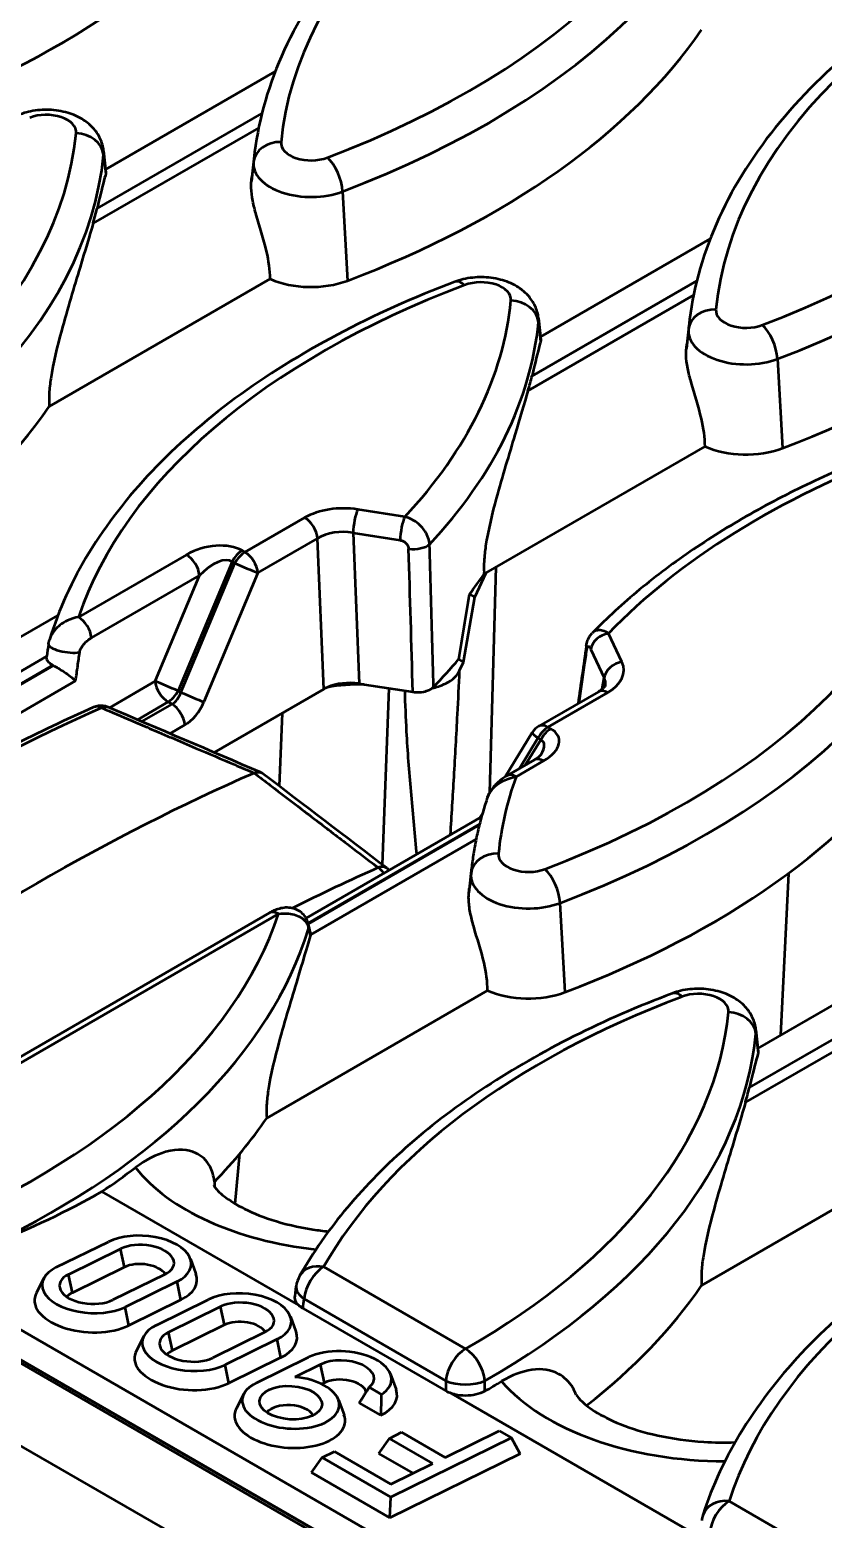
# Model space of a CAD drawing. Header units: millimetres. Extents: x 0 to 2774, y -40 to 1485.
# Drawn here: x 150.32 to 171.82, y 381.74 to 422.1 of the extents above; entities that cross this region are included whole.
import ezdxf

# ---------------------------------------------------------------- set-up
doc = ezdxf.new("R2010")
doc.units = ezdxf.units.MM
doc.header["$LTSCALE"] = 2.5
doc.layers.add('Sichtbar (ISO)', color=7, linetype='Continuous', lineweight=50)
doc.layers.add('Sichtbar schmal (ISO)', color=7, linetype='Continuous', lineweight=50)

msp = doc.modelspace()

# ---------------------------------------------------------------- linework, layer by layer
at = {"layer": 'Sichtbar (ISO)'}
for p, q in [((152.372, 418.316), (156.971, 420.971)), ((152.318, 418.82), (152.381, 418.233)), ((156.39, 418.604), (156.338, 418.118)), ((164.158, 413.78), (168.756, 416.435)), ((276.157, 313.26), (99.38, 415.322)), ((150.846, 411.891), (156.832, 415.347)), ((97.31, 414.187), (274.087, 312.124)), ((164.103, 414.284), (164.166, 413.697)), ((168.175, 414.068), (168.123, 413.582)), ((162.681, 407.384), (168.617, 410.811)), ((162.374, 406.723), (162.681, 407.384)), ((162.632, 407.355), (162.681, 407.384)), ((162.95, 407.539), (162.777, 401.43)), ((162.232, 406.805), (162.374, 406.723)), ((162.073, 404.965), (162.374, 406.723)), ((146.48, 403.574), (151.079, 406.229)), ((161.941, 405.041), (162.073, 404.965)), ((161.966, 404.735), (162.073, 404.965)), ((159.245, 404.382), (159.38, 404.361)), ((159.38, 404.361), (160.697, 404.158)), ((155.314, 402.518), (158.286, 404.234)), ((165.729, 404.164), (164.11, 403.229)), ((163.196, 401.854), (163.933, 403.057)), ((163.991, 402.315), (163.248, 401.886)), ((162.559, 400.772), (157.806, 398.028)), ((162.517, 400.748), (162.582, 400.854)), ((162.283, 399.325), (162.23, 398.839)), ((170.874, 399.24), (170.661, 394.854)), ((156.811, 398.17), (149.418, 393.901)), ((170.05, 394.501), (174.649, 397.157)), ((156.739, 392.613), (162.725, 396.069)), ((169.996, 395.005), (170.059, 394.419)), ((168.524, 388.077), (174.51, 391.533)), ((157.605, 387.54), (152.27, 390.62)), ((151.037, 388.569), (152.447, 389.261)), ((151.369, 388.378), (152.779, 389.07)), ((154.67, 388.803), (154.822, 388.392)), ((150.699, 388.272), (150.497, 387.883)), ((152.882, 388.573), (151.471, 387.881)), ((153.98, 388.377), (152.569, 387.685)), ((154.311, 388.185), (152.901, 387.493)), ((157.505, 387.787), (157.538, 388.055)), ((154.414, 387.688), (153.003, 386.996)), ((153.748, 387.004), (155.158, 387.696)), ((154.08, 386.813), (155.49, 387.505)), ((157.723, 387.454), (161.595, 385.218)), ((155.592, 387.008), (154.182, 386.316)), ((157.381, 387.238), (157.532, 386.827)), ((153.409, 386.707), (153.207, 386.318)), ((156.69, 386.812), (155.28, 386.12)), ((157.022, 386.62), (155.612, 385.928)), ((157.124, 386.123), (155.714, 385.432)), ((156.458, 385.439), (157.869, 386.131)), ((158.2, 385.94), (157.501, 385.597)), ((158.303, 385.443), (158.227, 385.406)), ((160.091, 385.673), (160.243, 385.262)), ((156.12, 385.142), (155.918, 384.753)), ((158.681, 384.981), (158.833, 384.57)), ((159.852, 385.123), (159.515, 385.318)), ((168.596, 381.195), (161.748, 385.148)), ((159.835, 384.559), (159.246, 384.899)), ((159.779, 383.524), (160.062, 383.935)), ((160.062, 383.935), (160.393, 384.098)), ((161.241, 383.255), (160.062, 383.935)), ((163.372, 383.946), (160.104, 382.342)), ((160.393, 384.098), (161.572, 383.417)), ((161.572, 383.417), (163.041, 384.138)), ((163.041, 384.138), (163.372, 383.946)), ((163.603, 383.513), (163.372, 383.946)), ((157.956, 383.007), (158.24, 383.418)), ((158.24, 383.418), (158.571, 383.581)), ((160.104, 382.342), (158.24, 383.418)), ((158.571, 383.581), (160.103, 382.696)), ((160.703, 382.991), (159.779, 383.524)), ((163.603, 383.513), (160.077, 381.783)), ((160.077, 381.783), (157.956, 383.007)), ((160.103, 382.696), (161.241, 383.255)), ((160.077, 381.783), (160.104, 382.342))]:
    msp.add_line(p, q, dxfattribs=at)
for centre, radius, start, end in [((164.36, 402.796), 0.5, 120, 148.4774), ((158.282, 387.966), 0.75, 150.4917, 173.1429), ((169.272, 381.621), 0.75, 162.3496, 173.5415)]:
    msp.add_arc(centre, radius, start, end, dxfattribs=at)
for centre, major_axis, ratio, start_param, end_param in [((133.391, 431.962), (25.106, 0), 0.57735, 5.2921, 5.906759), ((145.176, 427.426), (25.106, 0), 0.57735, 5.2921, 5.906759), ((156.961, 422.89), (25.106, 0), 0.57735, 5.2921, 5.906759), ((127.498, 419.261), (24.887, 0), 0.57735, 6.114898, 6.142932), ((157.939, 416.172), (-1.806, 0), 0.57735, 0.911322, 2.150508), ((139.283, 414.725), (24.887, 0), 0.57735, 6.114898, 6.142932), ((127.498, 417.22), (25.106, 0), 0.57735, 5.2921, 5.906759), ((169.724, 411.636), (-1.806, 0), 0.57735, 0.911322, 2.150508), ((139.283, 412.684), (25.106, 0), 0.57735, 5.865586, 5.906759), ((158.064, 406.75), (4.554, 0.73), 0.511472, 6.229965, 6.247997), ((136.38, 392.434), (17.677, 50.066), 0.406065, 5.106702, 5.142887), ((251.628, 423.126), (57.486, 132.695), 0.641642, 1.970571, 1.972991), ((769.996, -896.705), (-118.776, 2332.41), 0.280155, 0.964305, 0.965108), ((139.283, 411.459), (-25.237, 0), 0.57735, 2.627536, 2.685491), ((158.992, 403.819), (1.001, -0.004), 0.582333, 1.318347, 2.233397), ((159.289, 402.628), (3.001, -0.003), 0.577653, 1.541002, 1.879557), ((158.992, 403.819), (1.001, -0.004), 0.582333, 2.233397, 2.356948), ((-2194.747, -5273.749), (2189.317, 5741.251), 0.842549, 6.249428, 6.250299), ((151.068, 408.148), (25.106, 0), 0.57735, 5.2921, 5.906759), ((150.52, 342.794), (-34.406, -59.593), 0.57735, 3.805908, 4.048064), ((-3015.698, -4795.145), (2281.557, 5702.886), 0.781853, 6.069375, 6.070247), ((50.916, 308.361), (90.531, 117.036), 0.516757, 5.879798, 5.882394), ((163.832, 396.893), (-1.806, 0), 0.57735, 0.911322, 2.150508), ((145.176, 395.447), (24.887, 0), 0.57735, 6.114898, 6.142932), ((133.391, 397.941), (25.106, 0), 0.57735, 5.774699, 5.906759), ((133.391, 399.983), (-24.887, 0), 0.57735, 2.431945, 2.490232), ((159.32, 390.837), (-4, 0), 0.57735, 6.262641, 6.318229), ((133.506, 400.155), (-24.863, 1.505), 0.532612, 2.288522, 2.457623), ((153.379, 388.723), (1.315, -0.082), 0.532511, 5.532546, 8.674139), ((153.379, 388.723), (0.847, -0.053), 0.532511, 5.532546, 8.674139), ((153.353, 388.301), (0.665, -0.042), 0.532511, 0.342476, 2.390954), ((151.969, 388.031), (-1.315, 0.082), 0.532511, 5.532546, 8.674139), ((151.969, 388.031), (-0.847, 0.053), 0.532511, 5.532546, 8.674139), ((153.353, 388.301), (1.497, -0.094), 0.532511, 5.532546, 6.51422), ((151.943, 387.609), (-1.497, 0.094), 0.532511, 6.05215, 8.674139), ((151.943, 387.609), (-0.665, 0.042), 0.532511, 5.532546, 5.940709), ((156.09, 387.158), (1.315, -0.082), 0.532511, 5.532546, 8.674139), ((145.176, 393.405), (25.106, 0), 0.57735, 5.649509, 5.906759), ((156.09, 387.158), (0.847, -0.053), 0.532511, 5.532546, 8.674139), ((154.68, 386.466), (-1.315, 0.082), 0.532511, 5.532546, 8.674139), ((156.064, 386.736), (0.665, -0.042), 0.532511, 0.342476, 2.390954), ((154.68, 386.466), (-0.847, 0.053), 0.532511, 5.532546, 8.674139), ((156.064, 386.736), (1.497, -0.094), 0.532511, 5.532546, 6.51422), ((154.653, 386.044), (-1.497, 0.094), 0.532511, 6.05215, 8.674139), ((154.653, 386.044), (-0.665, 0.042), 0.532511, 5.532546, 5.940709), ((158.801, 385.593), (1.315, -0.082), 0.532511, 5.671064, 8.674139), ((158.801, 385.593), (0.847, -0.053), 0.532511, 5.748665, 8.674139), ((157.39, 384.901), (1.315, -0.082), 0.532511, 2.390954, 7.802909), ((158.774, 385.171), (0.665, -0.042), 0.532511, 0.162091, 2.390954), ((145.176, 395.447), (-24.887, 0), 0.57735, 2.349072, 2.375086), ((158.774, 385.171), (1.497, -0.094), 0.532511, 5.532546, 6.51422), ((157.364, 384.479), (1.497, -0.094), 0.532511, 2.910558, 6.51422), ((157.364, 384.479), (0.665, -0.042), 0.532511, 0.342476, 2.799117)]:
    msp.add_ellipse(centre, major_axis=major_axis, ratio=ratio, start_param=start_param, end_param=end_param, dxfattribs=at)
msp.add_ellipse((157.39, 384.901), major_axis=(-0.847, 0.053), ratio=0.532511, dxfattribs=at)
for points, knots in [([(167.729, 430.011), (166.448, 429.527), (165.241, 428.972), (163.019, 427.739), (162.002, 427.06), (160.193, 425.595), (159.4, 424.809), (158.071, 423.151), (157.534, 422.279), (156.744, 420.475), (156.491, 419.544), (156.39, 418.604)], [2.9359057, 2.9359057, 2.9359057, 2.9359057, 3.121742, 3.121742, 3.3075784, 3.3075784, 3.4934147, 3.4934147, 3.6792511, 3.6792511, 3.8650875, 3.8650875, 3.8650875, 3.8650875]), ([(179.514, 425.475), (178.233, 424.991), (177.027, 424.436), (174.804, 423.203), (173.787, 422.524), (171.978, 421.059), (171.186, 420.273), (169.856, 418.615), (169.319, 417.743), (168.529, 415.939), (168.276, 415.008), (168.175, 414.068)], [2.9359057, 2.9359057, 2.9359057, 2.9359057, 3.121742, 3.121742, 3.3075784, 3.3075784, 3.4934147, 3.4934147, 3.6792511, 3.6792511, 3.8650875, 3.8650875, 3.8650875, 3.8650875]), ([(152.318, 418.82), (152.306, 418.936), (152.273, 419.047), (152.176, 419.258), (152.108, 419.354), (151.94, 419.538), (151.836, 419.618), (151.587, 419.766), (151.439, 419.824), (151.123, 419.907), (150.953, 419.928), (150.613, 419.932), (150.444, 419.914), (150.202, 419.856), (150.126, 419.833), (150.051, 419.805)], [0.847302, 0.847302, 0.847302, 0.847302, 1.046181, 1.046181, 1.270532, 1.270532, 1.556044, 1.556044, 1.929065, 1.929065, 2.339587, 2.339587, 2.746954, 2.746954, 2.935906, 2.935906, 2.935906, 2.935906]), ([(152.375, 418.185), (152.372, 418.175), (152.369, 418.164), (152.317, 417.982), (152.254, 417.717), (152.17, 417.371), (152.156, 417.313), (152.141, 417.252)], [0.7095826, 0.7095826, 0.7095826, 0.7095826, 0.7301099, 0.7301099, 1.0546565, 1.0546565, 1.1167, 1.1167, 1.1167, 1.1167]), ([(156.325, 417.996), (156.328, 418.025), (156.331, 418.055), (156.336, 418.095), (156.337, 418.106), (156.338, 418.118)], [0.70958265, 0.70958265, 0.70958265, 0.70958265, 0.73010989, 0.73010989, 0.73801389, 0.73801389, 0.73801389, 0.73801389]), ([(156.832, 415.347), (156.83, 415.583), (156.794, 415.838), (156.658, 416.428), (156.545, 416.766), (156.421, 417.203), (156.387, 417.334), (156.338, 417.587), (156.322, 417.71), (156.318, 417.878), (156.319, 417.938), (156.325, 417.996)], [0.0433649, 0.0433649, 0.0433649, 0.0433649, 0.199966, 0.199966, 0.399932, 0.399932, 0.4756007, 0.4756007, 0.5512693, 0.5512693, 0.5929939, 0.5929939, 0.5929939, 0.5929939]), ([(152.034, 416.854), (151.935, 416.518), (151.814, 416.111), (151.519, 415.129), (151.338, 414.539), (151.07, 413.553), (150.949, 413.071), (150.867, 412.513), (150.851, 412.372), (150.837, 412.113), (150.838, 411.994), (150.846, 411.891)], [3.485316, 3.485316, 3.485316, 3.485316, 3.831228, 3.831228, 4.242869, 4.242869, 4.503948, 4.503948, 4.581698, 4.581698, 4.653464, 4.653464, 4.653464, 4.653464]), ([(161.836, 415.269), (160.712, 414.844), (159.645, 414.365), (157.654, 413.309), (156.729, 412.733), (155.047, 411.494), (154.289, 410.831), (152.962, 409.434), (152.392, 408.699), (151.461, 407.172), (151.099, 406.381), (150.851, 405.572)], [2.9359057, 2.9359057, 2.9359057, 2.9359057, 3.0990146, 3.0990146, 3.2621235, 3.2621235, 3.4252325, 3.4252325, 3.5883414, 3.5883414, 3.7514503, 3.7514503, 3.7514503, 3.7514503]), ([(164.103, 414.284), (164.091, 414.4), (164.058, 414.511), (163.961, 414.722), (163.893, 414.818), (163.725, 415.002), (163.621, 415.082), (163.372, 415.23), (163.225, 415.288), (162.908, 415.371), (162.738, 415.392), (162.398, 415.395), (162.229, 415.378), (161.987, 415.32), (161.911, 415.297), (161.836, 415.269)], [0.847302, 0.847302, 0.847302, 0.847302, 1.046181, 1.046181, 1.270532, 1.270532, 1.556044, 1.556044, 1.929065, 1.929065, 2.339587, 2.339587, 2.746954, 2.746954, 2.935906, 2.935906, 2.935906, 2.935906]), ([(164.16, 413.649), (164.157, 413.639), (164.154, 413.628), (164.102, 413.446), (164.04, 413.181), (163.955, 412.835), (163.941, 412.777), (163.926, 412.716)], [0.7095826, 0.7095826, 0.7095826, 0.7095826, 0.7301099, 0.7301099, 1.0546565, 1.0546565, 1.1167, 1.1167, 1.1167, 1.1167]), ([(168.617, 410.811), (168.615, 411.047), (168.579, 411.302), (168.443, 411.891), (168.33, 412.23), (168.206, 412.667), (168.172, 412.798), (168.123, 413.051), (168.107, 413.174), (168.103, 413.342), (168.104, 413.401), (168.11, 413.459)], [0.0433649, 0.0433649, 0.0433649, 0.0433649, 0.199966, 0.199966, 0.399932, 0.399932, 0.4756007, 0.4756007, 0.5512693, 0.5512693, 0.5929939, 0.5929939, 0.5929939, 0.5929939]), ([(168.11, 413.459), (168.113, 413.489), (168.116, 413.519), (168.121, 413.559), (168.122, 413.57), (168.123, 413.582)], [0.70958265, 0.70958265, 0.70958265, 0.70958265, 0.73010989, 0.73010989, 0.73801389, 0.73801389, 0.73801389, 0.73801389]), ([(163.819, 412.318), (163.72, 411.982), (163.599, 411.575), (163.304, 410.593), (163.123, 410.003), (162.855, 409.017), (162.734, 408.535), (162.652, 407.977), (162.636, 407.836), (162.623, 407.594), (162.623, 407.49), (162.628, 407.398)], [3.485316, 3.485316, 3.485316, 3.485316, 3.831228, 3.831228, 4.242869, 4.242869, 4.503948, 4.503948, 4.581698, 4.581698, 4.643718, 4.643718, 4.643718, 4.643718]), ([(173.621, 410.733), (172.963, 410.484), (172.325, 410.217), (171.094, 409.648), (170.501, 409.346), (169.365, 408.709), (168.822, 408.374), (167.791, 407.675), (167.303, 407.309), (166.386, 406.551), (165.958, 406.158), (165.561, 405.753)], [2.9359057, 2.9359057, 2.9359057, 2.9359057, 3.0313264, 3.0313264, 3.1267471, 3.1267471, 3.2221679, 3.2221679, 3.3175886, 3.3175886, 3.4130093, 3.4130093, 3.4130093, 3.4130093]), ([(150.825, 405.456), (150.826, 405.465), (150.827, 405.473), (150.83, 405.49), (150.832, 405.498), (150.835, 405.513), (150.837, 405.521), (150.841, 405.536), (150.843, 405.543), (150.847, 405.558), (150.849, 405.565), (150.851, 405.572)], [0, 0, 0, 0, 0.001689318, 0.001689318, 0.003378636, 0.003378636, 0.005067954, 0.005067954, 0.006757273, 0.006757273, 0.008446591, 0.008446591, 0.008446591, 0.008446591]), ([(165.397, 405.399), (165.4, 405.416), (165.403, 405.435), (165.411, 405.473), (165.416, 405.493), (165.429, 405.535), (165.437, 405.558), (165.458, 405.607), (165.472, 405.633), (165.508, 405.691), (165.531, 405.722), (165.561, 405.753)], [0, 0, 0, 0, 0.00531044, 0.00531044, 0.01062088, 0.01062088, 0.01593132, 0.01593132, 0.02124176, 0.02124176, 0.0265522, 0.0265522, 0.0265522, 0.0265522]), ([(150.938, 404.881), (150.932, 404.885), (150.926, 404.888), (150.875, 404.918), (150.84, 404.948), (150.796, 405.009), (150.784, 405.037), (150.775, 405.085), (150.774, 405.105), (150.777, 405.124)], [0.15218967, 0.15218967, 0.15218967, 0.15218967, 0.15726233, 0.15726233, 0.19535253, 0.19535253, 0.22549112, 0.22549112, 0.24584778, 0.24584778, 0.24584778, 0.24584778]), ([(150.957, 404.872), (150.998, 404.852), (151.044, 404.827), (151.143, 404.769), (151.197, 404.736), (151.312, 404.659), (151.371, 404.616), (151.476, 404.535), (151.521, 404.496), (151.559, 404.461), (151.56, 404.461), (151.56, 404.46)], [-0.1633258, -0.1633258, -0.1633258, -0.1633258, -0.1304551, -0.1304551, -0.0926185, -0.0926185, -0.0458312, -0.0458312, 0, 0, 0.0005496, 0.0005496, 0.0005496, 0.0005496]), ([(161.219, 404.26), (161.278, 404.273), (161.335, 404.288), (161.532, 404.352), (161.656, 404.414), (161.853, 404.562), (161.924, 404.646), (161.966, 404.735)], [-0.2315582, -0.2315582, -0.2315582, -0.2315582, -0.1937282, -0.1937282, -0.0962303, -0.0962303, 0, 0, 0, 0]), ([(160.697, 404.158), (160.76, 404.148), (160.825, 404.145), (160.953, 404.155), (161.015, 404.167), (161.11, 404.198), (161.146, 404.214), (161.193, 404.241), (161.206, 404.25), (161.219, 404.26)], [0, 0, 0, 0, 0.0388726, 0.0388726, 0.0776028, 0.0776028, 0.1045648, 0.1045648, 0.1172427, 0.1172427, 0.1172427, 0.1172427]), ([(165.915, 404.338), (165.915, 404.337), (165.915, 404.335), (165.91, 404.324), (165.906, 404.316), (165.892, 404.295), (165.881, 404.282), (165.852, 404.252), (165.833, 404.235), (165.787, 404.2), (165.76, 404.182), (165.729, 404.164)], [-0.161125, -0.161125, -0.161125, -0.161125, -0.0250399, -0.0250399, 0.1110452, 0.1110452, 0.2471304, 0.2471304, 0.3832155, 0.3832155, 0.5193006, 0.5193006, 0.5193006, 0.5193006]), ([(152.049, 403.743), (151.306, 403.412), (150.562, 403.06), (149.07, 402.315), (148.324, 401.922), (146.831, 401.096), (146.084, 400.664), (144.592, 399.759), (143.846, 399.287), (142.369, 398.312), (141.636, 397.81), (140.906, 397.289)], [1.4572612, 1.4572612, 1.4572612, 1.4572612, 1.5034598, 1.5034598, 1.5496584, 1.5496584, 1.595857, 1.595857, 1.6420556, 1.6420556, 1.6875866, 1.6875866, 1.6875866, 1.6875866]), ([(152.438, 403.746), (152.408, 403.76), (152.376, 403.769), (152.314, 403.782), (152.284, 403.785), (152.227, 403.786), (152.2, 403.783), (152.151, 403.776), (152.128, 403.771), (152.086, 403.758), (152.066, 403.75), (152.049, 403.743)], [0.007711104, 0.007711104, 0.007711104, 0.007711104, 0.008311159, 0.008311159, 0.008911214, 0.008911214, 0.009511269, 0.009511269, 0.010111324, 0.010111324, 0.010711379, 0.010711379, 0.010711379, 0.010711379]), ([(164.173, 402.464), (164.171, 402.461), (164.167, 402.455), (164.156, 402.441), (164.148, 402.433), (164.128, 402.413), (164.116, 402.402), (164.087, 402.378), (164.071, 402.366), (164.034, 402.341), (164.013, 402.328), (163.991, 402.315)], [0.8499386, 0.8499386, 0.8499386, 0.8499386, 0.9561985, 0.9561985, 1.0624583, 1.0624583, 1.1687182, 1.1687182, 1.274978, 1.274978, 1.3812379, 1.3812379, 1.3812379, 1.3812379]), ([(156.397, 401.961), (156.443, 401.981), (156.488, 401.99), (156.564, 401.985), (156.596, 401.973), (156.623, 401.953)], [0, 0, 0, 0, 0.03933314, 0.03933314, 0.07415239, 0.07415239, 0.07415239, 0.07415239]), ([(163.248, 401.886), (163.214, 401.867), (163.18, 401.845), (163.112, 401.797), (163.077, 401.771), (163.009, 401.714), (162.975, 401.682), (162.904, 401.609), (162.867, 401.567), (162.794, 401.462), (162.755, 401.399), (162.724, 401.309)], [0, 0, 0, 0, 0.01870185, 0.01870185, 0.03740369, 0.03740369, 0.05610554, 0.05610554, 0.07480739, 0.07480739, 0.09350924, 0.09350924, 0.09350924, 0.09350924]), ([(162.724, 401.309), (162.68, 401.178), (162.638, 401.048), (162.562, 400.785), (162.526, 400.654), (162.461, 400.39), (162.432, 400.257), (162.379, 399.992), (162.355, 399.859), (162.314, 399.592), (162.297, 399.459), (162.283, 399.325)], [3.7330507, 3.7330507, 3.7330507, 3.7330507, 3.759458, 3.759458, 3.7858654, 3.7858654, 3.8122727, 3.8122727, 3.8386801, 3.8386801, 3.8650875, 3.8650875, 3.8650875, 3.8650875]), ([(162.725, 396.069), (162.722, 396.304), (162.686, 396.559), (162.551, 397.149), (162.437, 397.487), (162.314, 397.925), (162.28, 398.055), (162.23, 398.309), (162.215, 398.432), (162.21, 398.6), (162.212, 398.659), (162.218, 398.717)], [0.0433649, 0.0433649, 0.0433649, 0.0433649, 0.199966, 0.199966, 0.399932, 0.399932, 0.4756007, 0.4756007, 0.5512693, 0.5512693, 0.5929939, 0.5929939, 0.5929939, 0.5929939]), ([(162.218, 398.717), (162.221, 398.747), (162.224, 398.776), (162.228, 398.817), (162.229, 398.828), (162.23, 398.839)], [0.70958265, 0.70958265, 0.70958265, 0.70958265, 0.73010989, 0.73010989, 0.73801389, 0.73801389, 0.73801389, 0.73801389]), ([(157.868, 397.87), (157.854, 397.931), (157.829, 397.993), (157.761, 398.099), (157.721, 398.143), (157.632, 398.217), (157.584, 398.245), (157.481, 398.289), (157.429, 398.301), (157.317, 398.317), (157.262, 398.315), (157.148, 398.303), (157.093, 398.29), (156.992, 398.258), (156.946, 398.239), (156.871, 398.203), (156.841, 398.187), (156.811, 398.17)], [0, 0, 0, 0, 0.0080952, 0.0080952, 0.0156478, 0.0156478, 0.0241582, 0.0241582, 0.035206, 0.035206, 0.0513293, 0.0513293, 0.0737161, 0.0737161, 0.096103, 0.096103, 0.1119343, 0.1119343, 0.1119343, 0.1119343]), ([(157.917, 397.545), (157.82, 397.215), (157.703, 396.819), (157.411, 395.85), (157.23, 395.26), (156.963, 394.275), (156.841, 393.793), (156.759, 393.234), (156.743, 393.094), (156.729, 392.835), (156.73, 392.715), (156.739, 392.613)], [3.495842, 3.495842, 3.495842, 3.495842, 3.831228, 3.831228, 4.242869, 4.242869, 4.503948, 4.503948, 4.581698, 4.581698, 4.653464, 4.653464, 4.653464, 4.653464]), ([(157.921, 397.639), (157.921, 397.637), (157.922, 397.635), (157.926, 397.613), (157.926, 397.594), (157.924, 397.574)], [0.2233042, 0.2233042, 0.2233042, 0.2233042, 0.22550795, 0.22550795, 0.24584816, 0.24584816, 0.24584816, 0.24584816]), ([(167.729, 395.99), (166.798, 395.638), (165.906, 395.25), (164.218, 394.404), (163.421, 393.946), (161.935, 392.971), (161.247, 392.452), (159.992, 391.36), (159.425, 390.787), (158.424, 389.594), (157.991, 388.974), (157.63, 388.335)], [2.9359057, 2.9359057, 2.9359057, 2.9359057, 3.0709582, 3.0709582, 3.2060108, 3.2060108, 3.3410633, 3.3410633, 3.4761159, 3.4761159, 3.6111684, 3.6111684, 3.6111684, 3.6111684]), ([(169.996, 395.005), (169.984, 395.121), (169.951, 395.233), (169.853, 395.444), (169.786, 395.54), (169.618, 395.724), (169.513, 395.804), (169.265, 395.952), (169.117, 396.009), (168.8, 396.092), (168.63, 396.114), (168.291, 396.117), (168.121, 396.099), (167.879, 396.042), (167.803, 396.019), (167.729, 395.99)], [0.847302, 0.847302, 0.847302, 0.847302, 1.046181, 1.046181, 1.270532, 1.270532, 1.556044, 1.556044, 1.929065, 1.929065, 2.339587, 2.339587, 2.746954, 2.746954, 2.935906, 2.935906, 2.935906, 2.935906]), ([(170.053, 394.37), (170.05, 394.36), (170.047, 394.35), (169.995, 394.168), (169.932, 393.903), (169.848, 393.557), (169.834, 393.498), (169.819, 393.438)], [0.7095826, 0.7095826, 0.7095826, 0.7095826, 0.7301099, 0.7301099, 1.0546565, 1.0546565, 1.1167, 1.1167, 1.1167, 1.1167]), ([(169.712, 393.04), (169.613, 392.704), (169.492, 392.297), (169.196, 391.314), (169.015, 390.724), (168.748, 389.739), (168.626, 389.257), (168.544, 388.698), (168.528, 388.558), (168.514, 388.298), (168.516, 388.179), (168.524, 388.077)], [3.485316, 3.485316, 3.485316, 3.485316, 3.831228, 3.831228, 4.242869, 4.242869, 4.503948, 4.503948, 4.581698, 4.581698, 4.653464, 4.653464, 4.653464, 4.653464]), ([(155.32, 390.884), (155.311, 390.968), (155.296, 391.043), (155.256, 391.182), (155.231, 391.243), (155.107, 391.479), (154.966, 391.593), (154.608, 391.759), (154.329, 391.786), (153.742, 391.625), (153.466, 391.486), (153.183, 391.271)], [-1.033903, -1.033903, -1.033903, -1.033903, -0.960018, -0.960018, -0.885906, -0.885906, -0.638399, -0.638399, -0.279984, -0.279984, 0, 0, 0, 0]), ([(179.514, 391.454), (178.398, 391.032), (177.339, 390.557), (175.36, 389.511), (174.441, 388.94), (172.767, 387.713), (172.011, 387.057), (170.685, 385.674), (170.115, 384.946), (169.178, 383.434), (168.812, 382.65), (168.557, 381.849)], [2.9359057, 2.9359057, 2.9359057, 2.9359057, 3.0977868, 3.0977868, 3.2596679, 3.2596679, 3.421549, 3.421549, 3.5834301, 3.5834301, 3.7453112, 3.7453112, 3.7453112, 3.7453112]), ([(155.305, 390.784), (155.305, 390.784), (155.308, 390.779), (155.336, 390.734), (155.405, 390.643), (155.664, 390.427), (155.835, 390.31), (156.281, 390.075), (156.559, 389.957), (157.211, 389.746), (157.589, 389.656), (158.128, 389.572), (158.269, 389.554), (158.412, 389.539)], [4.199063, 4.199063, 4.199063, 4.199063, 4.277939, 4.277939, 4.534812, 4.534812, 4.756044, 4.756044, 4.987515, 4.987515, 5.234746, 5.234746, 5.320072, 5.320072, 5.320072, 5.320072]), ([(157.605, 387.54), (157.588, 387.557), (157.574, 387.574), (157.527, 387.639), (157.508, 387.689), (157.503, 387.756), (157.503, 387.771), (157.505, 387.787)], [0.0387319, 0.0387319, 0.0387319, 0.0387319, 0.0585051, 0.0585051, 0.11170505, 0.11170505, 0.12804776, 0.12804776, 0.12804776, 0.12804776]), ([(165.127, 385.112), (165.099, 385.182), (165.068, 385.247), (164.932, 385.474), (164.802, 385.596), (164.449, 385.789), (164.2, 385.83), (163.661, 385.753), (163.384, 385.649), (163.103, 385.48)], [-0.7725674, -0.7725674, -0.7725674, -0.7725674, -0.7034177, -0.7034177, -0.5084812, -0.5084812, -0.2433559, -0.2433559, 0, 0, 0, 0]), ([(162.648, 385.214), (162.578, 385.175), (162.496, 385.143), (162.315, 385.101), (162.219, 385.09), (162.025, 385.09), (161.929, 385.101), (161.808, 385.13), (161.777, 385.139), (161.748, 385.148)], [0, 0, 0, 0, 0.0587406, 0.0587406, 0.1170631, 0.1170631, 0.1752536, 0.1752536, 0.1957169, 0.1957169, 0.1957169, 0.1957169]), ([(165.126, 385.114), (165.126, 385.114), (165.153, 385.06), (165.322, 384.888), (165.453, 384.778), (165.818, 384.548), (166.052, 384.427), (166.623, 384.199), (166.963, 384.094), (167.725, 383.927), (168.149, 383.867), (168.863, 383.822), (169.148, 383.818), (169.43, 383.827)], [4.199063, 4.199063, 4.199063, 4.199063, 4.443314, 4.443314, 4.667147, 4.667147, 4.89299, 4.89299, 5.134031, 5.134031, 5.389184, 5.389184, 5.554109, 5.554109, 5.554109, 5.554109])]:
    msp.add_open_spline(points, degree=3, knots=knots, dxfattribs=at)
for points, degree in [([(152.381, 418.233), (152.383, 418.22), (152.381, 418.204), (152.375, 418.185)], 3), ([(164.166, 413.697), (164.168, 413.684), (164.166, 413.668), (164.16, 413.649)], 3), ([(162.632, 407.355), (162.63, 407.377), (162.628, 407.398)], 2), ([(150.777, 405.124), (150.777, 405.125), (150.777, 405.125), (150.777, 405.126)], 3), ([(150.957, 404.872), (150.95, 404.875), (150.944, 404.878), (150.938, 404.881)], 3), ([(161.219, 404.26), (161.234, 404.271), (161.247, 404.282), (161.259, 404.294)], 3), ([(160.002, 399.379), (160.022, 399.363), (160.041, 399.346), (160.058, 399.328)], 3), ([(157.924, 397.574), (157.922, 397.565), (157.92, 397.555), (157.917, 397.545)], 3), ([(170.059, 394.419), (170.06, 394.406), (170.059, 394.389), (170.053, 394.37)], 3), ([(157.723, 387.454), (157.677, 387.48), (157.637, 387.509), (157.605, 387.54)], 3), ([(159.246, 384.899), (159.372, 385.082), (159.515, 385.318)], 2), ([(159.835, 384.559), (159.849, 384.858), (159.852, 385.123)], 2), ([(161.748, 385.148), (161.692, 385.168), (161.641, 385.192), (161.595, 385.218)], 3)]:
    msp.add_open_spline(points, degree=degree, dxfattribs=at)
at = {"layer": 'Sichtbar schmal (ISO)'}
for p, q in [((152.141, 417.252), (156.609, 419.832)), ((156.521, 419.445), (152.034, 416.854)), ((152.319, 418.714), (152.375, 418.185)), ((156.382, 418.521), (156.325, 417.996)), ((158.794, 417.717), (158.928, 415.299)), ((99.255, 415.309), (276.032, 313.247)), ((163.926, 412.716), (168.394, 415.296)), ((168.306, 414.909), (163.819, 412.318)), ((164.104, 414.178), (164.16, 413.649)), ((168.167, 413.985), (168.11, 413.459)), ((170.579, 413.181), (170.714, 410.763)), ((157.768, 408.88), (156.148, 407.945)), ((160.48, 408.905), (159.206, 409.102)), ((159.077, 408.467), (160.351, 408.27)), ((159.077, 408.467), (159.245, 404.382)), ((156.148, 407.945), (156.073, 407.988)), ((156.499, 407.384), (158.118, 408.319)), ((158.286, 404.234), (158.118, 408.319)), ((154.566, 407.876), (151.639, 406.187)), ((155.802, 407.686), (154.337, 404.188)), ((154.412, 404.145), (155.877, 407.643)), ((155.802, 407.686), (155.877, 407.643)), ((151.99, 405.626), (154.916, 407.315)), ((153.715, 404.447), (154.916, 407.315)), ((156.499, 407.384), (155.034, 403.886)), ((166.364, 404.969), (166.004, 405.745)), ((165.525, 405.312), (165.885, 404.537)), ((150.957, 404.872), (146.134, 402.088)), ((150.938, 404.881), (146.141, 402.112)), ((146.249, 402.51), (150.777, 405.124)), ((145.915, 401.201), (151.56, 404.46)), ((152.475, 403.731), (153.715, 404.447)), ((165.833, 404.236), (165.885, 404.537)), ((154.337, 404.188), (154.412, 404.145)), ((159.879, 399.473), (160.06, 404.256)), ((164.36, 403.204), (165.979, 404.139)), ((154.066, 403.886), (153.235, 403.406)), ((153.357, 403.354), (154.172, 403.825)), ((154.172, 403.825), (154.066, 403.886)), ((157.155, 403.581), (157.08, 401.604)), ((154.523, 403.263), (154.118, 403.029)), ((164.435, 403.161), (164.36, 403.204)), ((164.089, 402.902), (163.585, 402.081)), ((163.743, 402.172), (164.164, 402.858)), ((164.089, 402.902), (164.164, 402.858)), ((163.498, 401.862), (164.241, 402.29)), ((157.862, 397.895), (162.507, 400.577)), ((157.867, 397.878), (162.502, 400.554)), ((162.414, 400.167), (157.924, 397.574)), ((126.603, 399.615), (180.904, 368.264)), ((162.274, 399.242), (162.218, 398.717)), ((164.686, 398.438), (164.821, 396.021)), ((149.668, 393.876), (157.061, 398.145)), ((169.819, 393.438), (174.287, 396.017)), ((174.199, 395.631), (169.712, 393.04)), ((169.996, 394.899), (170.053, 394.37)), ((155.887, 390.288), (156.011, 391.653)), ((152.882, 388.573), (152.779, 389.07)), ((181.283, 368.854), (147.251, 388.502)), ((151.471, 387.881), (151.369, 388.378)), ((158.282, 388.578), (162.124, 386.36)), ((154.414, 387.688), (154.311, 388.185)), ((153.003, 386.996), (152.901, 387.493)), ((155.592, 387.008), (155.49, 387.505)), ((161.595, 385.496), (157.754, 387.714)), ((154.182, 386.316), (154.08, 386.813)), ((157.124, 386.123), (157.022, 386.62)), ((155.714, 385.432), (155.612, 385.928)), ((158.303, 385.443), (158.2, 385.94)), ((165.421, 384.813), (165.422, 384.834)), ((169.272, 382.233), (171.819, 380.763))]:
    msp.add_line(p, q, dxfattribs=at)
for centre, major_axis, ratio, start_param, end_param in [((181.202, 418.275), (-24.113, 0), 0.57735, 5.2921, 6.227073), ((145.176, 430.284), (24.113, 0), 0.57735, 5.2921, 6.227073), ((145.176, 429.725), (24.86, 0), 0.57735, 5.2921, 6.227073), ((192.987, 413.739), (-24.113, 0), 0.57735, 5.2921, 6.227073), ((156.961, 425.748), (24.113, 0), 0.57735, 5.2921, 6.227073), ((156.961, 425.189), (24.86, 0), 0.57735, 5.2921, 6.227073), ((150.761, 419.323), (0.813, 0), 0.57735, 6.227073, 8.433693), ((127.498, 420.078), (24.113, 0), 0.57735, 5.2921, 6.227073), ((151.573, 418.684), (0.746, -0.073), 0.815212, 0.166414, 1.649944), ((157.128, 418.443), (-0.746, 0.073), 0.815212, 4.791537, 6.275066), ((157.939, 419.029), (-0.813, 0), 0.57735, 6.227073, 8.433693), ((127.498, 419.519), (24.86, 0), 0.57735, 5.2921, 6.227073), ((150.761, 418.764), (1.56, 0), 0.57735, 6.227073, 6.345089), ((157.939, 418.47), (-1.56, 0), 0.57735, 6.227073, 8.433693), ((181.202, 417.716), (-24.86, 0), 0.57735, 6.221282, 6.227073), ((158.384, 418.024), (0.265, -0.702), 0.447262, 0.956366, 2.439895), ((162.101, 414.567), (-0.265, 0.702), 0.447262, 5.581488, 6.283185), ((162.546, 414.787), (0.813, 0), 0.57735, 6.227073, 8.433693), ((175.31, 403.533), (-24.113, 0), 0.57735, 5.2921, 6.091359), ((139.283, 415.541), (24.113, 0), 0.57735, 5.786286, 6.227073), ((163.358, 414.148), (0.746, -0.073), 0.815212, 0.166414, 1.649944), ((168.913, 413.907), (-0.746, 0.073), 0.815212, 4.791537, 6.275066), ((169.724, 414.493), (-0.813, 0), 0.57735, 6.227073, 8.433693), ((139.283, 414.982), (24.86, 0), 0.57735, 5.787552, 6.227073), ((162.546, 414.228), (1.56, 0), 0.57735, 6.227073, 6.345089), ((192.987, 413.18), (-24.86, 0), 0.57735, 6.221282, 6.227073), ((170.169, 413.488), (0.265, -0.702), 0.447262, 0.956366, 2.439895), ((169.724, 413.934), (-1.56, 0), 0.57735, 6.227073, 8.433693), ((187.095, 398.997), (24.113, 0), 0.57735, 2.150508, 2.635541), ((151.068, 411.005), (24.113, 0), 0.57735, 5.2921, 6.227073), ((151.068, 410.446), (24.86, 0), 0.57735, 5.2921, 6.227073), ((158.827, 408.257), (-1.501, 0.007), 0.582333, 4.459939, 5.498541), ((157.768, 408.471), (-0.25, 0.433), 0.57735, 4.049164, 5.497787), ((159.206, 408.694), (0.076, 0.494), 0.211325, 0.631914, 2.080538), ((160.48, 408.497), (0.076, 0.494), 0.211325, 0.631914, 2.080538), ((158.827, 407.849), (1.001, -0.036), 0.642013, 1.341099, 2.3797), ((155.206, 407.423), (-1.11, -0.27), 0.580101, 3.687546, 5.179926), ((156.073, 407.58), (0.25, 0.433), 0.57735, 0.785398, 1.658063), ((160.713, 408.258), (0.5, 0.015), 0.463362, 4.438581, 5.767291), ((131.535, 240.072), (10.378, 297.818), 0.094419, 5.29919, 5.314854), ((154.566, 407.468), (-0.25, 0.433), 0.57735, 4.049164, 5.497787), ((155.206, 407.015), (0.614, 0.657), 0.463207, 0.054048, 1.546427), ((156.148, 407.537), (0.25, 0.433), 0.57735, 0.785398, 1.658063), ((156.148, 407.537), (0.461, -0.193), 0.016784, 4.091745, 5.584125), ((156.148, 407.537), (0.25, -0.433), 0.57735, 0.907571, 2.356194), ((151.639, 405.779), (-0.25, 0.433), 0.57735, 4.049164, 5.497787), ((166.004, 405.336), (0.454, 0.21), 0.788675, 1.219917, 2.66854), ((151.319, 405.385), (-0.495, 0.072), 0.299226, 0, 2.401572), ((165.892, 405.329), (-0.495, 0.07), 0.547202, 0, 0.341245), ((166.364, 404.561), (0.454, 0.21), 0.788675, 1.219917, 2.66854), ((164.901, 404.751), (1.514, -0.006), 0.572382, 5.506987, 6.545588), ((154.066, 404.294), (0.461, -0.193), 0.016784, 0.950152, 2.442532), ((154.066, 404.294), (-0.25, 0.433), 0.57735, 0.907571, 2.356194), ((164.901, 404.342), (1.018, 0.071), 0.551344, 6.148707, 6.506882), ((154.066, 404.294), (-0.25, -0.433), 0.57735, 0.785398, 1.658063), ((154.086, 404.283), (0.126, 0.494), 0.691481, 3.734399, 4.607064), ((154.683, 404.039), (-0.461, 0.193), 0.016784, 0.950152, 2.442532), ((165.979, 403.731), (-0.25, 0.433), 0.57735, 5.497787, 6.283185), ((146.772, 344.958), (34.267, 59.353), 0.57735, 0.671863, 0.902856), ((152.242, 403.309), (-0.193, 0.434), 0.639042, 5.613738, 6.283185), ((154.172, 403.416), (-0.25, 0.433), 0.57735, 4.049164, 5.497787), ((154.436, 404.13), (-0.394, -0.924), 0.642704, 0.707457, 1.580122), ((164.36, 402.796), (-0.25, -0.433), 0.57735, 3.926991, 4.799655), ((164.36, 402.796), (-0.25, 0.433), 0.57735, 5.497787, 6.283185), ((164.435, 402.752), (0.25, 0.433), 0.57735, 0.785398, 1.658063), ((163.456, 402.66), (-1.204, -0.222), 0.504929, 2.184195, 3.676574), ((164.36, 402.796), (-0.426, 0.261), 0.124916, 0, 0.961081), ((163.456, 402.252), (0.775, 0.555), 0.382467, 5.546897, 6.507977), ((164.241, 401.882), (-0.25, 0.433), 0.57735, 5.497787, 6.283185), ((163.498, 401.453), (-0.25, 0.433), 0.57735, 5.497787, 6.283185), ((187.095, 398.997), (-24.113, 0), 0.57735, 6.075902, 6.227073), ((163.02, 399.165), (-0.746, 0.073), 0.815212, 4.791537, 6.275066), ((163.832, 399.751), (-0.813, 0), 0.57735, 6.227073, 8.433693), ((154.268, 340.63), (-34.267, -59.353), 0.57735, 3.813456, 3.861582), ((159.702, 399.002), (-0.193, 0.434), 0.639042, 5.002285, 5.509018), ((163.832, 399.192), (-1.56, 0), 0.57735, 6.227073, 8.433693), ((187.095, 398.438), (-24.86, 0), 0.57735, 6.221282, 6.227073), ((164.277, 398.746), (-0.265, 0.702), 0.447262, 4.097958, 5.581488), ((133.391, 400.799), (24.113, 0), 0.57735, 5.323033, 6.091359), ((157.061, 397.737), (-0.25, 0.433), 0.57735, 5.497787, 6.283185), ((133.391, 400.24), (24.86, 0), 0.57735, 5.404423, 6.108353), ((157.381, 397.758), (0.487, 0.112), 0.79055, 5.964625, 6.283185), ((181.202, 384.254), (-24.113, 0), 0.57735, 5.2921, 5.967363), ((167.994, 395.289), (-0.265, 0.702), 0.447262, 5.581488, 6.283185), ((168.439, 395.509), (0.813, 0), 0.57735, 6.227073, 8.433693), ((145.176, 396.263), (24.113, 0), 0.57735, 5.491801, 6.227073), ((169.251, 394.87), (0.746, -0.073), 0.815212, 0.166414, 1.649944), ((145.176, 395.704), (24.86, 0), 0.57735, 5.491801, 6.227073), ((168.439, 394.95), (1.56, 0), 0.57735, 6.227073, 6.345089), ((159.32, 392.878), (6.739, 0), 0.57735, 3.56737, 4.526246), ((192.987, 379.718), (-24.113, 0), 0.57735, 5.2921, 6.101506), ((156.961, 391.727), (24.113, 0), 0.57735, 5.376303, 6.227073), ((158.282, 387.966), (-0.653, 0.369), 0.776114, 5.126269, 6.283185), ((158.282, 387.966), (0.375, 0.65), 0.57735, 0.785398, 2.268928), ((158.282, 387.966), (-0.745, 0.09), 0.554933, 0, 0.850886), ((162.124, 385.748), (-0.375, -0.65), 0.57735, 3.926991, 5.410521), ((162.124, 385.748), (-0.372, 0.651), 0.573884, 4.017232, 5.500762), ((162.124, 385.748), (0.75, 0), 0.473043, 3.930986, 5.488245), ((169.141, 387.208), (6.739, 0), 0.57735, 3.601841, 4.714916), ((169.272, 381.621), (-0.715, 0.227), 0.803058, 4.962559, 6.283185), ((169.272, 381.621), (0.375, 0.65), 0.57735, 0.785398, 2.268928)]:
    msp.add_ellipse(centre, major_axis=major_axis, ratio=ratio, start_param=start_param, end_param=end_param, dxfattribs=at)
for points, knots in [([(161.152, 408.156), (161.144, 408.272), (161.101, 408.395), (160.973, 408.593), (160.901, 408.671), (160.755, 408.785), (160.686, 408.827), (160.57, 408.878), (160.525, 408.894), (160.48, 408.905)], [-0.0743732, -0.0743732, -0.0743732, -0.0743732, -0.04722606, -0.04722606, -0.0262367, -0.0262367, -0.01009104, -0.01009104, 0, 0, 0, 0]), ([(160.351, 408.27), (160.368, 408.267), (160.384, 408.263), (160.426, 408.249), (160.45, 408.237), (160.501, 408.202), (160.527, 408.177), (160.57, 408.112), (160.584, 408.071), (160.585, 408.031)], [0, 0, 0, 0, 0.01009104, 0.01009104, 0.0262367, 0.0262367, 0.04722606, 0.04722606, 0.0743732, 0.0743732, 0.0743732, 0.0743732]), ([(161.259, 404.294), (161.248, 404.718), (161.236, 405.142), (161.201, 406.432), (161.176, 407.296), (161.152, 408.156)], [-0.97267765, -0.97267765, -0.97267765, -0.97267765, -0.96756407, -0.96756407, -0.95707556, -0.95707556, -0.95707556, -0.95707556]), ([(151.639, 406.187), (151.536, 406.171), (151.434, 406.139), (151.265, 406.057), (151.196, 406.015), (151.083, 405.924), (151.037, 405.881), (150.957, 405.785), (150.921, 405.733), (150.876, 405.643), (150.862, 405.608), (150.851, 405.572)], [-0.1120735, -0.1120735, -0.1120735, -0.1120735, -0.0778507, -0.0778507, -0.0529826, -0.0529826, -0.0348321, -0.0348321, -0.017926, -0.017926, -0.0084466, -0.0084466, -0.0084466, -0.0084466]), ([(151.67, 405.232), (151.672, 405.243), (151.674, 405.254), (151.682, 405.282), (151.689, 405.3), (151.708, 405.342), (151.722, 405.367), (151.754, 405.414), (151.772, 405.438), (151.816, 405.489), (151.844, 405.516), (151.91, 405.574), (151.95, 405.602), (151.99, 405.626)], [0, 0, 0, 0, 0.0068946, 0.0068946, 0.017926, 0.017926, 0.0348321, 0.0348321, 0.0529826, 0.0529826, 0.0778507, 0.0778507, 0.1120735, 0.1120735, 0.1120735, 0.1120735]), ([(166.004, 405.745), (165.953, 405.778), (165.9, 405.803), (165.798, 405.83), (165.748, 405.835), (165.664, 405.82), (165.627, 405.806), (165.583, 405.773), (165.572, 405.764), (165.561, 405.753)], [-0.08833043, -0.08833043, -0.08833043, -0.08833043, -0.0672619, -0.0672619, -0.04755098, -0.04755098, -0.03189435, -0.03189435, -0.0265522, -0.0265522, -0.0265522, -0.0265522]), ([(165.209, 403.863), (165.257, 404.206), (165.306, 404.549), (165.374, 405.03), (165.393, 405.167), (165.413, 405.304)], [1.560742126, 1.560742126, 1.560742126, 1.560742126, 1.566956872, 1.566956872, 1.569448691, 1.569448691, 1.569448691, 1.569448691]), ([(165.413, 405.304), (165.414, 405.314), (165.416, 405.323), (165.421, 405.344), (165.425, 405.354), (165.434, 405.374), (165.44, 405.381), (165.454, 405.389), (165.461, 405.389), (165.478, 405.382), (165.487, 405.373), (165.506, 405.348), (165.516, 405.332), (165.525, 405.312)], [0, 0, 0, 0, 0.00681503, 0.00681503, 0.01771909, 0.01771909, 0.03189435, 0.03189435, 0.04755098, 0.04755098, 0.0672619, 0.0672619, 0.08833043, 0.08833043, 0.08833043, 0.08833043]), ([(161.719, 400.287), (161.751, 400.811), (161.783, 401.334), (161.848, 402.425), (161.88, 402.991), (161.93, 403.95), (161.949, 404.345), (161.966, 404.735)], [1.452856, 1.452856, 1.452856, 1.452856, 1.820969, 1.820969, 2.22421, 2.22421, 2.51146, 2.51146, 2.51146, 2.51146]), ([(160.478, 404.191), (160.486, 403.825), (160.501, 403.457), (160.551, 402.548), (160.593, 402.006), (160.687, 400.92), (160.74, 400.376), (160.795, 399.806), (160.797, 399.781), (160.8, 399.756)], [-2.499589, -2.499589, -2.499589, -2.499589, -2.22421, -2.22421, -1.820969, -1.820969, -1.417727, -1.417727, -1.399183, -1.399183, -1.399183, -1.399183]), ([(152.263, 403.726), (152.291, 403.741), (152.319, 403.751), (152.379, 403.761), (152.411, 403.758), (152.438, 403.746)], [-0.010711379, -0.010711379, -0.010711379, -0.010711379, -0.009372456, -0.009372456, -0.007711104, -0.007711104, -0.007711104, -0.007711104]), ([(152.263, 403.726), (152.327, 403.698), (152.392, 403.671), (152.737, 403.524), (153.018, 403.404), (153.474, 403.209), (153.65, 403.134), (153.935, 403.013), (154.045, 402.966), (154.374, 402.825), (154.593, 402.732), (155.164, 402.488), (155.515, 402.338), (156.043, 402.113), (156.22, 402.037), (156.397, 401.961)], [-1.167006, -1.167006, -1.167006, -1.167006, -1.117116, -1.117116, -0.899805, -0.899805, -0.763985, -0.763985, -0.679098, -0.679098, -0.509324, -0.509324, -0.237684, -0.237684, -0.100602, -0.100602, -0.100602, -0.100602]), ([(156.397, 401.961), (156.541, 401.851), (156.685, 401.742), (157.115, 401.414), (157.4, 401.197), (157.864, 400.843), (158.042, 400.707), (158.31, 400.503), (158.399, 400.435), (158.631, 400.259), (158.773, 400.15), (159.144, 399.867), (159.373, 399.693), (159.653, 399.478), (159.705, 399.438), (159.758, 399.398)], [0.100602, 0.100602, 0.100602, 0.100602, 0.237684, 0.237684, 0.509324, 0.509324, 0.679098, 0.679098, 0.763985, 0.763985, 0.899805, 0.899805, 1.117116, 1.117116, 1.167006, 1.167006, 1.167006, 1.167006]), ([(162.724, 401.309), (162.73, 401.326), (162.737, 401.343), (162.788, 401.455), (162.856, 401.536), (163.038, 401.699), (163.158, 401.762), (163.352, 401.832), (163.426, 401.85), (163.498, 401.862)], [-0.09350924, -0.09350924, -0.09350924, -0.09350924, -0.08915569, -0.08915569, -0.0635844, -0.0635844, -0.02445554, -0.02445554, 0, 0, 0, 0]), ([(160.002, 399.379), (159.998, 399.382), (159.994, 399.385), (159.954, 399.411), (159.908, 399.422), (159.826, 399.418), (159.792, 399.41), (159.758, 399.398)], [-0.00371158, -0.00371158, -0.00371158, -0.00371158, -0.003481198, -0.003481198, -0.001338922, -0.001338922, 0, 0, 0, 0]), ([(157.061, 398.145), (157.151, 398.159), (157.241, 398.163), (157.466, 398.142), (157.599, 398.102), (157.761, 397.975), (157.807, 397.923), (157.854, 397.822), (157.866, 397.784), (157.872, 397.744)], [-0.1119343, -0.1119343, -0.1119343, -0.1119343, -0.0821111, -0.0821111, -0.034394, -0.034394, -0.0113603, -0.0113603, 0, 0, 0, 0])]:
    msp.add_open_spline(points, degree=3, knots=knots, dxfattribs=at)
for points in [[(151.617, 404.859), (151.634, 404.984), (151.652, 405.108), (151.67, 405.232)], [(151.56, 404.46), (151.579, 404.594), (151.598, 404.727), (151.617, 404.859)], [(157.872, 397.744), (157.887, 397.678), (157.902, 397.612), (157.917, 397.545)], [(157.723, 387.454), (157.733, 387.541), (157.743, 387.627), (157.754, 387.714)], [(161.595, 385.496), (161.595, 385.404), (161.595, 385.311), (161.595, 385.218)], [(162.648, 385.214), (162.648, 385.308), (162.649, 385.401), (162.649, 385.495)]]:
    msp.add_open_spline(points, degree=3, dxfattribs=at)

doc.saveas('drawing.dxf')
